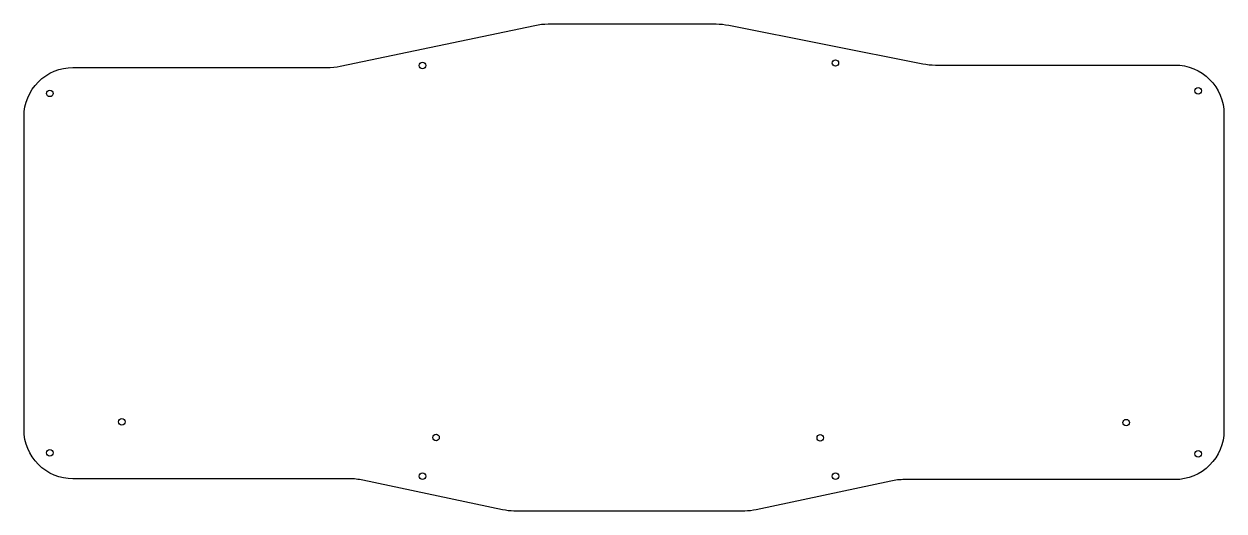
# Model space of a CAD drawing. Header units: millimetres. Extents: x -186 to 182, y -77 to 72.
import ezdxf

# ---------------------------------------------------------------- set-up
doc = ezdxf.new("R2010")
doc.units = ezdxf.units.MM
doc.layers.get('0').update_dxf_attribs({"linetype": 'CONTINUOUS'})

msp = doc.modelspace()

# ---------------------------------------------------------------- linework, layer by layer
msp.add_lwpolyline([(-29.33, 71.97, -0.05172), (-25.23, 72.4), (26.32, 72.4, -0.049115), (30.22, 72.01), (89.76, 60.17, 0.049115), (93.67, 59.79), (167.22, 59.79, -0.414214), (182.27, 44.74), (182.27, -52.54, -0.414214), (167.22, -67.59), (84.17, -67.59, 0.052457), (80.01, -68.03), (38.65, -76.83, -0.058846), (35.14, -77.24), (-35.72, -77.24, -0.058644), (-39.22, -76.83), (-82.12, -67.77, 0.05209), (-86.26, -67.34), (-171.11, -67.34, -0.414214), (-186.15, -52.29), (-186.15, 43.98, -0.414214), (-171.11, 59.03), (-93.14, 59.03, 0.05172), (-89.04, 59.45)], format="xyb", close=True)
for centre in [(-63.83, 59.63), (62.96, 60.41), (-178.21, 51.08), (174.33, 51.85), (-156.11, -49.84), (152.22, -50.09), (-59.66, -54.63), (58.32, -54.75), (-178.21, -59.39), (174.33, -59.65), (-63.79, -66.53), (62.99, -66.54)]:
    msp.add_circle(centre, 1)

doc.saveas('drawing.dxf')
